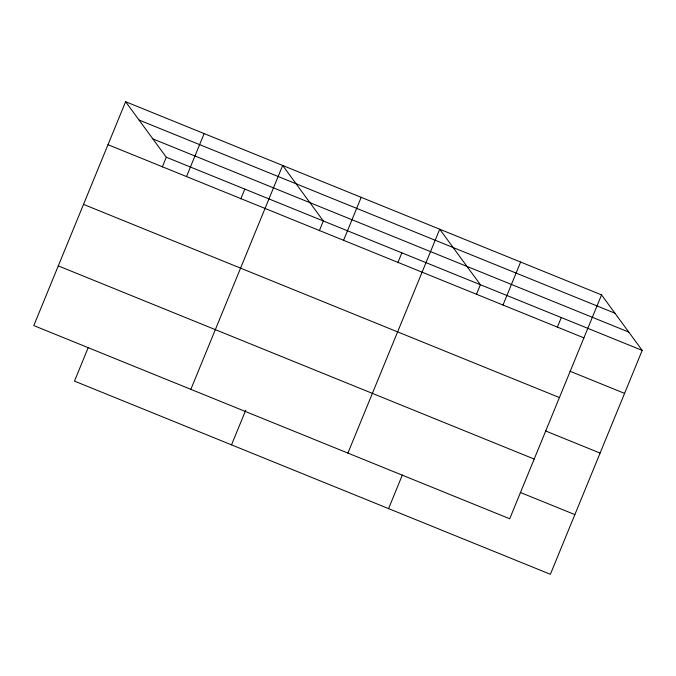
<?xml version="1.0" encoding="UTF-8"?>
<svg xmlns="http://www.w3.org/2000/svg" width="676" height="676" viewBox="0 0 676 676"><rect width="100%" height="100%" fill="white"/><g stroke="black" fill="none" stroke-linecap="round" stroke-linejoin="round"><path stroke-width="1.01" d="M125.618 101.713L33.8 325.595L509.704 518.762L601.53 294.888L125.618 101.713L166.296 157.238L642.2 350.405L550.382 574.287L74.47 381.112L88.294 347.413M162.291 167.006L166.296 157.238M186.517 176.563L204.144 133.586M240.808 198.879L244.813 189.111M190.852 389.342L282.669 165.459L323.339 220.984L319.334 230.753M231.522 444.859L245.743 410.197M343.569 240.31L361.195 197.333M397.86 262.626L401.865 252.858M347.895 453.089L439.721 229.206L480.391 284.731L476.386 294.499M388.573 508.605L402.397 474.907M502.995 305.02L520.621 262.043M557.286 327.336L561.3 317.568M139.045 120.032L614.949 313.208M152.869 138.91L628.781 332.085M107.991 144.689L583.903 337.865M569.986 371.225L624.573 393.381M83.511 204.389L559.415 397.556M545.507 430.925L600.094 453.081M58.288 265.896L534.192 459.063M520.275 492.432L574.862 514.588M601.53 294.888L642.2 350.405"/></g></svg>
